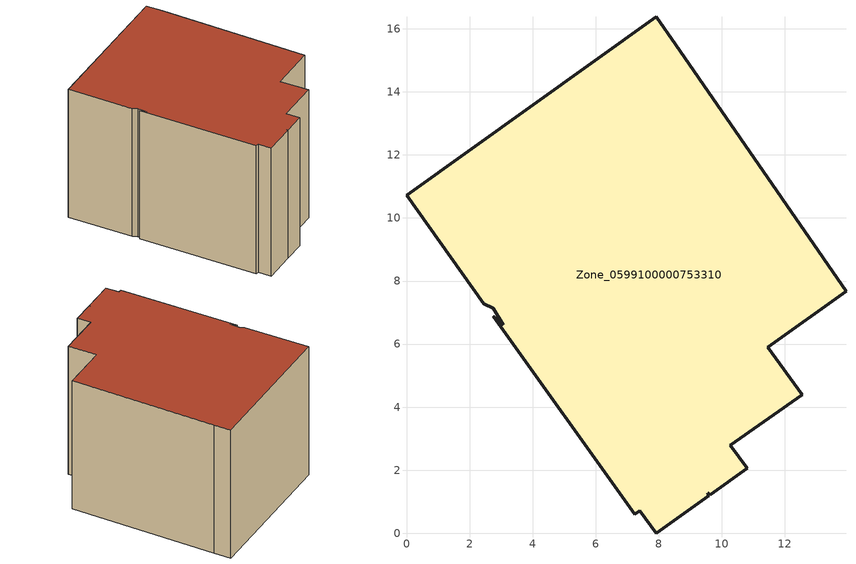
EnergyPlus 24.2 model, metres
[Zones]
Zone_0599100000753310
 floor ground (C_G): 3.07,6.62 2.75,7.13 2.46,7.28 0,10.72 7.91,16.38 8.55,15.5 13.94,7.67 11.46,5.9 12.54,4.39 10.27,2.79 10.8,2.06 9.63,1.23 9.55,1.29 9.58,1.19 7.92,0 7.4,0.72 7.24,0.6 2.74,6.88 z0
 wall outside (C_F): 7.91,16.38 0,10.72 2.46,7.28 2.75,7.13 3.07,6.62 2.74,6.88 7.24,0.6 7.4,0.72 7.92,0 9.58,1.19 9.55,1.29 9.63,1.23 10.8,2.06 10.27,2.79 12.54,4.39 11.46,5.9 13.94,7.67 8.55,15.5 7.91,16.38 z0:9.08
 roof outside (C_R): 9.55,1.29 9.63,1.23 10.8,2.06 10.27,2.79 12.54,4.39 11.46,5.9 13.94,7.67 8.55,15.5 7.91,16.38 0,10.72 2.46,7.28 2.75,7.13 3.07,6.62 2.74,6.88 7.24,0.6 7.4,0.72 7.92,0 9.58,1.19 z9.08
[BUILDING]
Pand.0599100000753310: North Axis=0; Terrain=City; Loads Convergence Tolerance Value=0.04; Temperature Convergence Tolerance Value=0.4; Solar Distribution=FullExterior; Maximum Number of Warmup Days=25; Minimum Number of Warmup Days=1
[Site:Location]
Rotterdam.The.Hague.AP_ZH_NLD Design_Conditions: Latitude=51.96; Longitude=4.45; Time Zone=1; Elevation=-4.5
[SITE:GROUNDTEMPERATURE:BUILDINGSURFACE]
18, 18, 18, 18, 18, 18, 18, 18, 18, 18, 18, 18
[MATERIAL] Thermal Absorptance=0.9; Solar Absorptance=0.7; Visible Absorptance=0.7
Name | Roughness | Thickness | Conductivity | Density | Specific Heat
G.TC.2006-2014 | MediumSmooth | 0.15 | 0.06 | 540 | 1210
F.TC.2006-2014 | Rough | 0.3 | 0.12 | 1920 | 840
R.TC.2006-2014 | MediumRough | 0.2 | 0.08 | 1500 | 1000
[CONSTRUCTION]
C_G: G.TC.2006-2014
C_F: F.TC.2006-2014
C_R: R.TC.2006-2014
[ZONE]
Zone_0599100000753310: Type=1; Multiplier=1; Ceiling Height=Autocalculate; Volume=Autocalculate; Floor Area=autocalculate; Part of Total Floor Area=Yes
[ZONEINFILTRATION:DESIGNFLOWRATE]
Infil_Zone_0599100000753310: Zone or ZoneList or Space or SpaceList=Zone_0599100000753310; Schedule=AlwaysOn; Design Flow Rate Calculation Method=Flow/Area; Flow Rate per Floor Area=0.0015; Constant Term Coefficient=1; Temperature Term Coefficient=0; Velocity Term Coefficient=0; Velocity Squared Term Coefficient=0
[HVACTEMPLATE:ZONE:IDEALLOADSAIRSYSTEM]
Zone_0599100000753310: Maximum Heating Supply Air Temperature=50; Minimum Cooling Supply Air Temperature=13; Maximum Heating Supply Air Humidity Ratio=0.0156; Minimum Cooling Supply Air Humidity Ratio=0.0077; Heating Limit=NoLimit; Cooling Limit=NoLimit; Dehumidification Control Type=ConstantSensibleHeatRatio; Cooling Sensible Heat Ratio=0.7; Dehumidification Setpoint=60; Humidification Control Type=None; Humidification Setpoint=30; Outdoor Air Method=None; Outdoor Air Flow Rate per Person=0.00944; Outdoor Air Flow Rate per Zone Floor Area=0; Outdoor Air Flow Rate per Zone=0; Demand Controlled Ventilation Type=None; Outdoor Air Economizer Type=NoEconomizer; Heat Recovery Type=None; Sensible Heat Recovery Effectiveness=0.7; Latent Heat Recovery Effectiveness=0.65
[ZONECONTROL:THERMOSTAT]
ThermostatControl_Zone_0599100000753310: Zone or ZoneList=Zone_0599100000753310; Control Type Schedule=DualSetpointControlType; Control 1=Thermostat_Zone_0599100000753310; Temperature Difference Between Cutout And Setpoint=0
[THERMOSTATSETPOINT:DUALSETPOINT]
Thermostat_Zone_0599100000753310: Heating Setpoint Temperature Schedule=HeatingSetpoint_Zone_0599100000753310; Cooling Setpoint Temperature Schedule=CoolingSetpoint_Zone_0599100000753310
[SCHEDULE:COMPACT]
HeatingSetpoint_Zone_0599100000753310: Through: 12/31, For: AllDays, Until: 24:00, 21
CoolingSetpoint_Zone_0599100000753310: Through: 12/31, For: AllDays, Until: 24:00, 24
DualSetpointControlType: Through: 12/31, For: AllDays, Until: 24:00, 4
AlwaysOn: Through: 12/31, For: AllDays, Until: 24:00, 1
